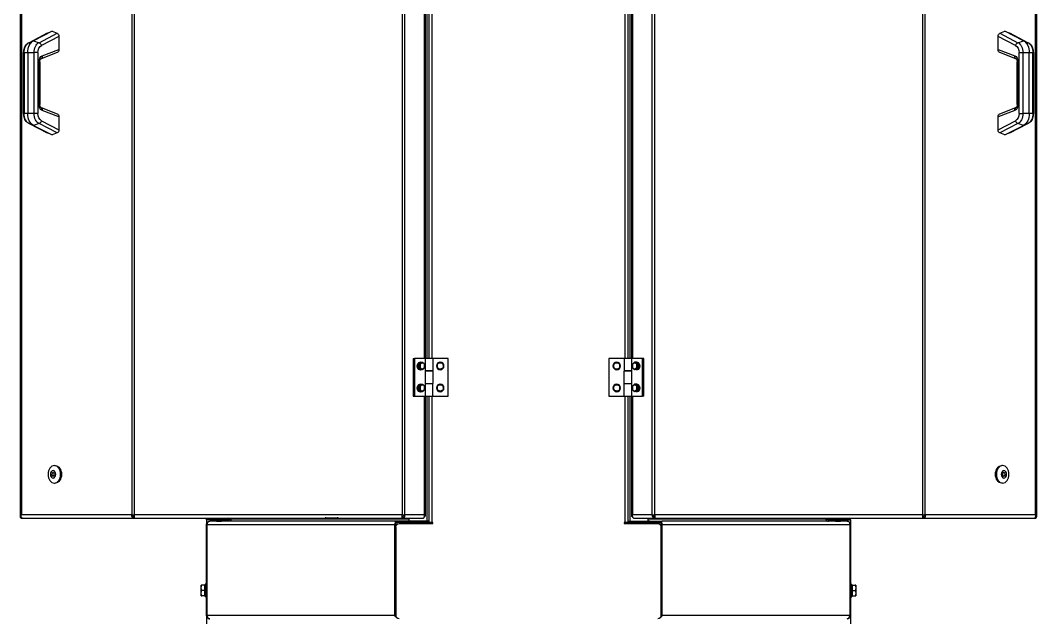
# Model space of a CAD drawing. Extents: x -3873 to 164127, y 7129 to 96529.
# Drawn here: x 58968 to 60586, y 24750 to 25700 of the extents above; entities that cross this region are included whole.
import ezdxf

# ---------------------------------------------------------------- set-up
doc = ezdxf.new("R2010")
doc.units = 0
doc.layers.add('LAYOUT-KROMEKA', color=1, linetype='CONTINUOUS')

# ---------------------------------------------------------------- blocks, each defined once
blk = doc.blocks.new('artik seperatoru-ust')
at = {"layer": 'LAYOUT-KROMEKA'}
for p, q in [((1556.5, 806.1), (1556.5, 807.7)), ((1556.6, 806.1), (1556.5, 806.1)), ((1556.5, 806.1), (1556.5, 805.6)), ((1556.5, 627.9), (1556.5, 805.6)), ((2939.1, 808.7), (1558.9, 808.7)), ((1561.9, 807.1), (1561.9, 631.6)), ((1561.9, 807.1), (2936.1, 807.1)), ((2169.7, 766.2), (2184.6, 795)), ((2184.7, 795.2), (2169.8, 766.4)), ((2184.6, 795), (2181.7, 787.8)), ((2200.5, 803.6), (2200.5, 802.9)), ((2297.5, 803.6), (2200.5, 803.6)), ((2200.5, 802.9), (2297.5, 802.9)), ((2200.5, 802.9), (2200.5, 797.1)), ((2200.5, 797.1), (2297.5, 797.1)), ((2200.5, 797.1), (2200.5, 787)), ((2297.5, 803.6), (2297.5, 802.9)), ((2297.5, 797.1), (2297.5, 802.9)), ((2297.5, 787), (2297.5, 797.1)), ((2328.2, 766.4), (2313.3, 795.2)), ((2313.4, 795), (2328.3, 766.2)), ((2316.3, 787.8), (2313.4, 795)), ((2166.5, 758.2), (2181.7, 787.8)), ((2184.6, 779.1), (2169.7, 750.2)), ((2181.7, 787.8), (2184.6, 779.1)), ((2200.5, 780.9), (2200.5, 787)), ((2297.5, 787), (2200.5, 787)), ((2200.5, 780.9), (2297.5, 780.9)), ((2282.9, 779.4), (2215.1, 779.4)), ((2215.1, 779.4), (2215.1, 778)), ((2215.1, 778), (2282.9, 778)), ((2282.9, 779.4), (2282.9, 778)), ((2297.5, 780.9), (2297.5, 787)), ((2313.4, 779.1), (2316.3, 787.8)), ((2328.3, 750.2), (2313.4, 779.1)), ((2316.3, 787.8), (2331.5, 758.2)), ((2169.7, 766.2), (2166.5, 758.2)), ((2174.9, 747.6), (2189.1, 775.3)), ((2205.4, 774.2), (2195.3, 747.6)), ((2200.3, 750.2), (2210.1, 775.9)), ((2287.9, 775.9), (2297.7, 750.2)), ((2302.7, 747.6), (2292.6, 774.2)), ((2308.9, 775.3), (2323.1, 747.6)), ((2331.5, 758.2), (2328.3, 766.2)), ((1612.5, 754.7), (1612.5, 753.3)), ((1640.5, 754.7), (1640.5, 753.3)), ((2166.5, 758.2), (2169.7, 750.2)), ((2174.9, 747.6), (2195.3, 747.6)), ((2302.7, 747.6), (2323.1, 747.6)), ((2328.3, 750.2), (2331.5, 758.2)), ((1561.9, 631.6), (2936.1, 631.6)), ((1561.9, 627.7), (1561.9, 631.6)), ((1558.5, 627.9), (1556.5, 627.9)), ((1556.5, 627.9), (1556.5, 627.5)), ((1556.5, 201.1), (1556.5, 627.5)), ((1558.5, 627.9), (1558.5, 627.6)), ((1561.9, 627.7), (1561.9, 200.9)), ((1561.9, 627.7), (2936.1, 627.7)), ((1432.9, 515.1), (1432.9, 520.1)), ((1437.4, 520.9), (1433, 520.9)), ((1433, 520.9), (1433, 520.9)), ((1433, 520.9), (1433, 520.9)), ((1433.1, 515.1), (1433.1, 520.1)), ((1445.9, 520.9), (1437.4, 520.9)), ((1441.8, 515.1), (1441.8, 520.1)), ((1450, 520.9), (1445.9, 520.9)), ((1450, 520.9), (1450, 520.9)), ((1450.1, 515.1), (1450.1, 520.1)), ((1401.9, 512.5), (1388.6, 512.5)), ((1546.6, 512.5), (1401.9, 512.5)), ((1401.9, 511.8), (1401.9, 512.5)), ((1401.9, 511.8), (1401.9, 212.5)), ((1401.9, 511.8), (1546.6, 511.8)), ((1431.5, 514.5), (1451.5, 514.5)), ((1431.5, 512.5), (1431.5, 514.5)), ((1433.1, 515.1), (1432.9, 515.1)), ((1441.8, 515.1), (1433.1, 515.1)), ((1433.8, 515.1), (1433.8, 514.5)), ((1450.1, 515.1), (1441.8, 515.1)), ((1449.2, 515.1), (1449.2, 514.5)), ((1451.5, 512.5), (1451.5, 514.5)), ((1554, 512.5), (1546.6, 512.5)), ((1546.6, 511.8), (1546.6, 512.5)), ((1546.6, 212.5), (1546.6, 511.8)), ((1552, 507), (1552, 507.1)), ((1552, 507.1), (1552, 507.1)), ((1552, 507), (1552, 212.4)), ((1554, 512.5), (1556, 512.5)), ((1554, 478.9), (1554, 512.5)), ((1556.4, 512.5), (1556, 512.5)), ((1556, 478.9), (1556, 512.5)), ((1556.4, 512.9), (1556.4, 513.2)), ((1556.4, 513.2), (1556.5, 513.2)), ((1556.4, 478), (1556.4, 512.9)), ((1556.4, 512.9), (1556.5, 512.9)), ((1552, 496.4), (1552.2, 496.5)), ((1552, 488.6), (1552.2, 488.5)), ((1552.2, 488.5), (1552.2, 496.5)), ((1552.2, 496.5), (1554, 496.5)), ((1552.2, 488.5), (1554, 488.5)), ((1556, 496.5), (1556.4, 496.5)), ((1556, 488.5), (1556.4, 488.5)), ((1556.3, 474.5), (1553.6, 474.5)), ((1554, 478.9), (1556, 478.9)), ((1555.4, 474), (1556.5, 474)), ((1555.4, 474), (1555.4, 473.3)), ((1555.4, 473.3), (1556.5, 473.3)), ((1555.4, 473.3), (1555.4, 190.1)), ((1556.4, 478), (1556.5, 478)), ((1401.5, 211), (1543, 211)), ((1401.9, 211.1), (1401.9, 212.5)), ((1546.6, 212.5), (1401.9, 212.5)), ((1401.9, 211.1), (1546.6, 211.1)), ((1546.6, 211.1), (1546.6, 212.5)), ((1550, 212.4), (1552, 212.4)), ((1550, 159.4), (1550, 212.4)), ((1552, 159.4), (1552, 212.4)), ((1548, 152.1), (1548, 206)), ((1556.5, 201.1), (1556.5, 200.7)), ((1558.5, 200.7), (1556.5, 200.7)), ((1556.5, 167.5), (1556.5, 200.7)), ((1558.5, 200.7), (1558.5, 201)), ((1561.9, 200.9), (2936.1, 200.9)), ((1561.9, 197.1), (1561.9, 200.9)), ((1561.9, 197.1), (1561.9, 166)), ((1561.9, 197.1), (2936.1, 197.1)), ((1556.5, 190.1), (1552, 190.1)), ((1751, 183.8), (1751, 181.7)), ((1751, 183.8), (1811, 183.8)), ((1751, 164), (1751, 181.7)), ((1751, 181.7), (1811, 181.7)), ((1811, 183.8), (1811, 181.7)), ((1811, 181.7), (1811, 164)), ((1552, 161.9), (1751, 161.9)), ((1560.2, 164.5), (1751, 164.5)), ((1561.9, 166), (1751, 166)), ((1811, 164), (1751, 164)), ((1751, 152.2), (1751, 164)), ((1758, 172.8), (1758, 171.7)), ((1758.2, 171.5), (1761.3, 175)), ((1758.2, 171.5), (1758.2, 169.4)), ((1761.3, 175), (1761.3, 172.8)), ((1761.3, 175), (1767.1, 174.8)), ((1767.1, 174.8), (1769.8, 171.2)), ((1767.1, 174.8), (1767.1, 172.6)), ((1769.8, 171.2), (1769.8, 169)), ((1770, 172.8), (1770, 171.7)), ((1770.5, 164), (1770.5, 152.2)), ((1770.5, 161.9), (1771.2, 161.9)), ((1771.2, 152.2), (1771.2, 164)), ((1790.7, 164), (1790.7, 152.2)), ((1790.7, 161.9), (1791.5, 161.9)), ((1791.5, 152.2), (1791.5, 164)), ((1793, 172.8), (1793, 171.7)), ((1793.2, 171.5), (1796.3, 175)), ((1793.2, 171.5), (1793.2, 169.4)), ((1796.3, 175), (1796.3, 172.8)), ((1796.3, 175), (1802.1, 174.8)), ((1802.1, 174.8), (1804.8, 171.2)), ((1802.1, 174.8), (1802.1, 172.6)), ((1804.8, 171.2), (1804.8, 169)), ((1805, 172.8), (1805, 171.7)), ((1811, 166), (2687, 166)), ((1811, 164.5), (2687, 164.5)), ((1811, 164), (1811, 152.2)), ((1811, 161.9), (2687, 161.9)), ((1550, 152.1), (1548, 152.1)), ((1550, 159.4), (1550, 158.5)), ((1550, 159.4), (1552, 159.4)), ((1550, 158.5), (1751, 158.5)), ((1550, 158.5), (1550, 153.1)), ((1751, 153.1), (1550, 153.1)), ((1550, 153.1), (1550, 152.1)), ((1751, 128), (1751, 152.2)), ((1751, 152.2), (1770.5, 152.2)), ((1770.5, 158.5), (1771.2, 158.5)), ((1771.2, 153.1), (1770.5, 153.1)), ((1770.5, 153), (1771.2, 153)), ((1771.2, 152.2), (1790.7, 152.2)), ((1790.7, 158.5), (1791.5, 158.5)), ((1791.5, 153.1), (1790.7, 153.1)), ((1790.7, 153), (1791.5, 153)), ((1811, 152.2), (1791.5, 152.2)), ((1811, 158.5), (2687, 158.5)), ((2687, 153.1), (1811, 153.1)), ((1811, 152.2), (1811, 128)), ((1811, 128), (1751, 128)), ((1751, -152.2), (1751, -128)), ((1751, -128), (1811, -128)), ((1811, -128), (1811, -152.2)), ((1548, -206), (1548, -152.1)), ((1548, -152.1), (1550, -152.1)), ((1550, -152.1), (1550, -153.1)), ((1550, -153.1), (1751, -153.1)), ((1550, -153.1), (1550, -158.5)), ((1550, -159.4), (1550, -158.5)), ((1751, -158.5), (1550, -158.5)), ((1552, -159.4), (1550, -159.4)), ((1550, -159.4), (1550, -212.4)), ((1552, -159.4), (1552, -212.4)), ((1751, -164), (1751, -152.2)), ((1751, -152.2), (1770.5, -152.2)), ((1770.5, -152.2), (1770.5, -164)), ((1771.2, -153), (1770.5, -153)), ((1770.5, -153.1), (1771.2, -153.1)), ((1771.2, -158.5), (1770.5, -158.5)), ((1771.2, -164), (1771.2, -152.2)), ((1790.7, -152.2), (1771.2, -152.2)), ((1790.7, -152.2), (1790.7, -164)), ((1791.5, -153), (1790.7, -153)), ((1790.7, -153.1), (1791.5, -153.1)), ((1791.5, -158.5), (1790.7, -158.5)), ((1791.5, -164), (1791.5, -152.2)), ((1811, -152.2), (1791.5, -152.2)), ((1811, -152.2), (1811, -164)), ((1811, -153.1), (2687, -153.1)), ((2687, -158.5), (1811, -158.5)), ((1751, -161.9), (1552, -161.9)), ((1556.5, -200.7), (1556.5, -167.5)), ((1751, -164.5), (1560.2, -164.5)), ((1561.9, -166), (1561.9, -197.1)), ((1751, -166), (1561.9, -166)), ((1751, -181.7), (1751, -164)), ((1751, -164), (1811, -164)), ((1758, -172.8), (1758, -171.7)), ((1758.2, -171.2), (1758.2, -169)), ((1760.9, -174.8), (1758.2, -171.2)), ((1760.9, -174.8), (1760.9, -172.6)), ((1766.7, -175), (1760.9, -174.8)), ((1769.8, -171.5), (1766.7, -175)), ((1766.7, -175), (1766.7, -172.8)), ((1769.8, -171.5), (1769.8, -169.4)), ((1770, -172.8), (1770, -171.7)), ((1771.2, -161.9), (1770.5, -161.9)), ((1791.5, -161.9), (1790.7, -161.9)), ((1793, -172.8), (1793, -171.7)), ((1793.2, -171.2), (1793.2, -169)), ((1795.9, -174.8), (1793.2, -171.2)), ((1795.9, -174.8), (1795.9, -172.6)), ((1801.7, -175), (1795.9, -174.8)), ((1804.8, -171.5), (1801.7, -175)), ((1801.7, -175), (1801.7, -172.8)), ((1804.8, -171.5), (1804.8, -169.4)), ((1805, -172.8), (1805, -171.7)), ((2687, -161.9), (1811, -161.9)), ((1811, -164), (1811, -181.7)), ((2687, -164.5), (1811, -164.5)), ((2687, -166), (1811, -166)), ((1552, -190.1), (1556.5, -190.1)), ((1555.4, -190.1), (1555.4, -473.3)), ((1751, -183.8), (1751, -181.7)), ((1811, -181.7), (1751, -181.7)), ((1811, -183.8), (1751, -183.8)), ((1811, -183.8), (1811, -181.7)), ((1558.5, -200.7), (1556.5, -200.7)), ((1556.5, -200.7), (1556.5, -201.1)), ((1556.5, -627.5), (1556.5, -201.1)), ((1558.5, -200.7), (1558.5, -201)), ((2936.1, -197.1), (1561.9, -197.1)), ((1561.9, -200.9), (1561.9, -197.1)), ((1561.9, -200.9), (1561.9, -627.7)), ((2936.1, -200.9), (1561.9, -200.9)), ((1543, -211), (1401.5, -211)), ((1401.9, -211.1), (1401.9, -212.5)), ((1401.9, -211.1), (1546.6, -211.1)), ((1401.9, -212.5), (1401.9, -511.8)), ((1401.9, -212.5), (1546.6, -212.5)), ((1546.6, -212.5), (1546.6, -211.1)), ((1546.6, -511.8), (1546.6, -212.5)), ((1552, -212.4), (1550, -212.4)), ((1552, -212.4), (1552, -507)), ((1557.5, -303.2), (1557.5, -304.6)), ((1557.5, -304.6), (1557.7, -304.6)), ((1557.5, -322.1), (1557.5, -304.6)), ((1557.5, -322.1), (1557.7, -322.1)), ((1557.5, -322.1), (1557.5, -323.5)), ((1556.3, -474.5), (1553.6, -474.5)), ((1556, -478.9), (1554, -478.9)), ((1554, -478.9), (1554, -512.5)), ((1555.4, -473.3), (1556.5, -473.3)), ((1555.4, -474), (1555.4, -473.3)), ((1555.4, -474), (1556.5, -474)), ((1556, -512.5), (1556, -478.9)), ((1556.4, -478), (1556.4, -512.9)), ((1556.5, -478), (1556.4, -478)), ((1552, -488.6), (1552.2, -488.5)), ((1552, -496.4), (1552.2, -496.5)), ((1552.2, -496.5), (1552.2, -488.5)), ((1552.2, -488.5), (1554, -488.5)), ((1552.2, -496.5), (1554, -496.5)), ((1556, -488.5), (1556.4, -488.5)), ((1556, -496.5), (1556.4, -496.5)), ((1401.9, -512.5), (1388.6, -512.5)), ((1401.9, -511.8), (1401.9, -512.5)), ((1546.6, -511.8), (1401.9, -511.8)), ((1401.9, -512.5), (1546.6, -512.5)), ((1431.5, -512.5), (1431.5, -514.5)), ((1451.5, -514.5), (1431.5, -514.5)), ((1432.9, -515.1), (1433.1, -515.1)), ((1432.9, -515.1), (1432.9, -520.1)), ((1433.1, -515.1), (1433.1, -520.1)), ((1433.1, -515.1), (1441.8, -515.1)), ((1433.8, -515.1), (1433.8, -514.5)), ((1441.8, -515.1), (1441.8, -520.1)), ((1441.8, -515.1), (1450.1, -515.1)), ((1449.2, -515.1), (1449.2, -514.5)), ((1450.1, -515.1), (1450.1, -520.1)), ((1451.5, -512.5), (1451.5, -514.5)), ((1546.6, -512.5), (1546.6, -511.8)), ((1554, -512.5), (1546.6, -512.5)), ((1552, -507.1), (1552, -507)), ((1552, -507.1), (1552, -507.1)), ((1554, -512.5), (1556, -512.5)), ((1556.4, -512.5), (1556, -512.5)), ((1556.5, -512.9), (1556.4, -512.9)), ((1556.4, -512.9), (1556.4, -513.2)), ((1556.5, -513.2), (1556.4, -513.2)), ((1433, -520.9), (1437.4, -520.9)), ((1433, -520.9), (1433, -520.9)), ((1433, -520.9), (1433, -520.9)), ((1437.4, -520.9), (1445.9, -520.9)), ((1445.9, -520.9), (1450, -520.9)), ((1450, -520.9), (1450, -520.9)), ((1556.5, -627.5), (1556.5, -627.9)), ((1558.5, -627.9), (1556.5, -627.9)), ((1556.5, -805.6), (1556.5, -627.9)), ((1558.5, -627.9), (1558.5, -627.6)), ((2936.1, -627.7), (1561.9, -627.7)), ((1561.9, -631.6), (1561.9, -627.7)), ((1561.9, -631.6), (1561.9, -807.1)), ((2936.1, -631.6), (1561.9, -631.6)), ((1612.5, -754.7), (1612.5, -753.3)), ((1640.5, -754.7), (1640.5, -753.3)), ((2169.7, -750.2), (2166.5, -758.2)), ((2181.7, -787.8), (2166.5, -758.2)), ((2166.5, -758.2), (2169.7, -766.2)), ((2169.7, -750.2), (2184.6, -779.1)), ((2189.1, -775.3), (2174.9, -747.6)), ((2195.3, -747.6), (2174.9, -747.6)), ((2195.3, -747.6), (2205.4, -774.2)), ((2210.1, -775.9), (2200.3, -750.2)), ((2297.7, -750.2), (2287.9, -775.9)), ((2292.6, -774.2), (2302.7, -747.6)), ((2323.1, -747.6), (2302.7, -747.6)), ((2323.1, -747.6), (2308.9, -775.3)), ((2313.4, -779.1), (2328.3, -750.2)), ((2331.5, -758.2), (2316.3, -787.8)), ((2331.5, -758.2), (2328.3, -750.2)), ((2328.3, -766.2), (2331.5, -758.2)), ((2184.6, -795), (2169.7, -766.2)), ((2169.8, -766.4), (2184.7, -795.2)), ((2313.3, -795.2), (2328.2, -766.4)), ((2328.3, -766.2), (2313.4, -795)), ((2184.6, -779.1), (2181.7, -787.8)), ((2181.7, -787.8), (2184.6, -795)), ((2200.5, -780.9), (2200.5, -787)), ((2297.5, -780.9), (2200.5, -780.9)), ((2200.5, -787), (2297.5, -787)), ((2200.5, -787), (2200.5, -797.1)), ((2215.1, -779.4), (2215.1, -778)), ((2282.9, -778), (2215.1, -778)), ((2215.1, -779.4), (2282.9, -779.4)), ((2282.9, -779.4), (2282.9, -778)), ((2297.5, -780.9), (2297.5, -787)), ((2297.5, -797.1), (2297.5, -787)), ((2316.3, -787.8), (2313.4, -779.1)), ((2313.4, -795), (2316.3, -787.8)), ((1556.5, -806.1), (1556.5, -805.6)), ((1556.5, -806.1), (1556.6, -806.1)), ((1556.5, -807.7), (1556.5, -806.1)), ((1558.9, -808.7), (2939.1, -808.7)), ((2936.1, -807.1), (1561.9, -807.1)), ((2297.5, -797.1), (2200.5, -797.1)), ((2200.5, -797.1), (2200.5, -802.9)), ((2200.5, -803.6), (2200.5, -802.9)), ((2297.5, -802.9), (2200.5, -802.9)), ((2200.5, -803.6), (2297.5, -803.6)), ((2297.5, -802.9), (2297.5, -797.1)), ((2297.5, -803.6), (2297.5, -802.9))]:
    blk.add_line(p, q, dxfattribs=at)
for centre in [(1764, 140.5), (1799, 140.5), (1764, -140.5), (1799, -140.5)]:
    blk.add_circle(centre, 6, dxfattribs=at)
for centre, start, end in [((1401.5, 206), 90, 180), ((1543, 206), 0, 90), ((1764, 140.5), 147.5, 207.5), ((1764, 140.5), 207.5, 267.5), ((1764, 140.5), 87.5, 147.5), ((1764, 140.5), 267.5, 327.5), ((1764, 140.5), 27.5, 87.5), ((1764, 140.5), 327.5, 27.5), ((1799, 140.5), 147.5, 207.5), ((1799, 140.5), 207.5, 267.5), ((1799, 140.5), 87.5, 147.5), ((1799, 140.5), 267.5, 327.5), ((1799, 140.5), 27.5, 87.5), ((1799, 140.5), 327.5, 27.5), ((1764, -140.5), 147.5, 207.5), ((1764, -140.5), 207.5, 267.5), ((1764, -140.5), 87.5, 147.5), ((1764, -140.5), 267.5, 327.5), ((1764, -140.5), 27.5, 87.5), ((1764, -140.5), 327.5, 27.5), ((1799, -140.5), 147.5, 207.5), ((1799, -140.5), 207.5, 267.5), ((1799, -140.5), 87.5, 147.5), ((1799, -140.5), 267.5, 327.5), ((1799, -140.5), 27.5, 87.5), ((1799, -140.5), 327.5, 27.5), ((1401.5, -206), 180, 270), ((1543, -206), 270, 0)]:
    blk.add_arc(centre, 5, start, end, dxfattribs=at)
for centre, major_axis, ratio, start_param, end_param in [((2200.5, 783), (-20, 0), 0.707107, 4.712389, 5.934119), ((2200.5, 790.9), (-17, 0), 0.707107, 4.712389, 5.934119), ((2189.1, 793), (-4.45, 2.29), 0.664463, 0, 0.067749), ((2297.5, 790.9), (17, 0), 0.707107, 0.349066, 1.570796), ((2297.5, 783), (20, 0), 0.707107, 0.349066, 1.570796), ((2308.9, 793), (4.45, 2.29), 0.664463, 6.215436, 6.283185), ((2200.5, 775), (-17, 0), 0.707107, 4.712389, 5.934119), ((2189.1, 778.8), (4.45, -2.29), 0.664463, 3.73294, 5.041937), ((2200.5, 772.3), (-12.1, 0), 0.707107, 4.712389, 5.934119), ((2215.1, 772.3), (-10, 0), 0.707107, 4.712389, 6.021386), ((2282.9, 772.3), (10, 0), 0.707107, 0.261799, 1.570796), ((2297.5, 775), (17, 0), 0.707107, 0.349066, 1.570796), ((2297.5, 772.3), (12.1, 0), 0.707107, 0.349066, 1.570796), ((2308.9, 778.8), (-4.45, -2.29), 0.664463, 1.241248, 2.550245), ((2174.9, 765.3), (-5.32, 0), 0.664463, 5.953637, 6.021386), ((2205.4, 777.7), (4.68, -1.77), 0.683013, 4.965651, 6.283185), ((2292.6, 777.7), (-4.68, -1.77), 0.683013, 0, 1.317535), ((2323.1, 765.3), (5.32, 0), 0.664463, 0.261799, 0.329548), ((1626.5, 753.3), (14, 0), 0.707107, 3.141593, 6.283185), ((2174.9, 751.1), (-5.32, 0), 0.664463, 0.261799, 1.570796), ((2195.3, 751.1), (5.18, 0), 0.683013, 4.712389, 6.029924), ((2302.7, 751.1), (-5.18, 0), 0.683013, 0.253262, 1.570796), ((2323.1, 751.1), (5.32, 0), 0.664463, 4.712389, 6.021386), ((1546.6, 208.7), (-5.4, 0), 0.707107, 4.031313, 4.712389), ((1546.6, 208.7), (3.4, 0), 0.707107, 0, 1.570796), ((1555.4, 192.9), (0, -4.81), 0.707107, 4.712389, 5.324057), ((1764, 171.7), (-6, 0), 0.707107, 2.862605, 6.562173), ((1764, 172.8), (-6, 0), 0.707107, 3.141593, 6.283185), ((1764, 168.9), (-5, 0), 0.707107, 5.715953, 6.763151), ((1764, 168.9), (5, 0), 0.707107, 3.621558, 4.668756), ((1764, 168.9), (-5, 0), 0.707107, 4.668756, 5.715953), ((1764, 168.9), (5, 0), 0.707107, 4.668756, 5.715953), ((1764, 168.9), (-5, 0), 0.707107, 3.621558, 4.668756), ((1764, 168.9), (5, 0), 0.707107, 5.715953, 6.763151), ((1799, 171.7), (-6, 0), 0.707107, 2.862605, 6.562173), ((1799, 172.8), (-6, 0), 0.707107, 3.141593, 6.283185), ((1799, 168.9), (-5, 0), 0.707107, 5.715953, 6.763151), ((1799, 168.9), (5, 0), 0.707107, 3.621558, 4.668756), ((1799, 168.9), (-5, 0), 0.707107, 4.668756, 5.715953), ((1799, 168.9), (5, 0), 0.707107, 4.668756, 5.715953), ((1799, 168.9), (-5, 0), 0.707107, 3.621558, 4.668756), ((1799, 168.9), (5, 0), 0.707107, 5.715953, 6.763151), ((1764, -171.7), (6, 0), 0.707107, 2.862605, 6.562173), ((1764, -172.8), (6, 0), 0.707107, 3.141593, 6.283185), ((1764, -168.9), (-5, 0), 0.707107, 5.715953, 6.763151), ((1764, -168.9), (5, 0), 0.707107, 3.621558, 4.668756), ((1764, -168.9), (-5, 0), 0.707107, 4.668756, 5.715953), ((1764, -168.9), (5, 0), 0.707107, 4.668756, 5.715953), ((1764, -168.9), (-5, 0), 0.707107, 3.621558, 4.668756), ((1764, -168.9), (5, 0), 0.707107, 5.715953, 6.763151), ((1799, -171.7), (6, 0), 0.707107, 2.862605, 6.562173), ((1799, -172.8), (6, 0), 0.707107, 3.141593, 6.283185), ((1799, -168.9), (-5, 0), 0.707107, 5.715953, 6.763151), ((1799, -168.9), (5, 0), 0.707107, 3.621558, 4.668756), ((1799, -168.9), (-5, 0), 0.707107, 4.668756, 5.715953), ((1799, -168.9), (5, 0), 0.707107, 4.668756, 5.715953), ((1799, -168.9), (-5, 0), 0.707107, 3.621558, 4.668756), ((1799, -168.9), (5, 0), 0.707107, 5.715953, 6.763151), ((1555.4, -192.9), (0, 4.81), 0.707107, 0.959128, 1.570796), ((1546.6, -208.7), (3.4, 0), 0.707107, 4.712389, 6.283185), ((1546.6, -208.7), (5.4, 0), 0.707107, 4.712389, 5.393465), ((1626.5, -753.3), (-14, 0), 0.707107, 3.141593, 6.283185), ((2174.9, -751.1), (-5.32, 0), 0.664463, 4.712389, 6.021386), ((2195.3, -751.1), (5.18, 0), 0.683013, 0.253262, 1.570796), ((2302.7, -751.1), (-5.18, 0), 0.683013, 4.712389, 6.029924), ((2323.1, -751.1), (5.32, 0), 0.664463, 0.261799, 1.570796), ((2174.9, -765.3), (-5.32, 0), 0.664463, 0.261799, 0.329548), ((2189.1, -778.8), (4.45, 2.29), 0.664463, 1.241248, 2.550245), ((2200.5, -772.3), (-12.1, 0), 0.707107, 0.349066, 1.570796), ((2205.4, -777.7), (4.68, 1.77), 0.683013, 0, 1.317535), ((2215.1, -772.3), (-10, 0), 0.707107, 0.261799, 1.570796), ((2282.9, -772.3), (10, 0), 0.707107, 4.712389, 6.021386), ((2292.6, -777.7), (-4.68, 1.77), 0.683013, 4.965651, 6.283185), ((2297.5, -772.3), (12.1, 0), 0.707107, 4.712389, 5.934119), ((2308.9, -778.8), (-4.45, 2.29), 0.664463, 3.73294, 5.041937), ((2323.1, -765.3), (5.32, 0), 0.664463, 5.953637, 6.021386), ((2200.5, -783), (-20, 0), 0.707107, 0.349066, 1.570796), ((2200.5, -775), (-17, 0), 0.707107, 0.349066, 1.570796), ((2297.5, -775), (17, 0), 0.707107, 4.712389, 5.934119), ((2297.5, -783), (20, 0), 0.707107, 4.712389, 5.934119), ((2189.1, -793), (-4.45, -2.29), 0.664463, 6.215436, 6.283185), ((2200.5, -790.9), (-17, 0), 0.707107, 0.349066, 1.570796), ((2297.5, -790.9), (17, 0), 0.707107, 4.712389, 5.934119), ((2308.9, -793), (4.45, -2.29), 0.664463, 0, 0.067749)]:
    blk.add_ellipse(centre, major_axis=major_axis, ratio=ratio, start_param=start_param, end_param=end_param, dxfattribs=at)
for centre, major_axis in [((1626.5, 754.7), (14, 0)), ((1626.5, 756.8), (6, 0)), ((1626.5, 756.8), (3, 0)), ((1626.5, -754.7), (14, 0)), ((1626.5, -756.8), (6, 0)), ((1626.5, -756.8), (3, 0))]:
    blk.add_ellipse(centre, major_axis=major_axis, ratio=0.707107, dxfattribs=at)
for points, knots in [([(1556.5, 807.7), (1557.6, 808.6), (1558.8, 808.9), (1559.9, 808.5), (1560.6, 808.2), (1561.2, 807.7), (1561.9, 807.1)], [-1, -1, -1, -1, -0.367487, -0.367487, -0.367487, 0, 0, 0, 0]), ([(1557.1, 806.7), (1557.4, 806.9), (1557.9, 807.1), (1558.5, 807.3), (1559.4, 807.5), (1560.7, 807.4), (1561.9, 807.1)], [-0.6977673, -0.6977673, -0.6977673, -0.6977673, -0.4359137, -0.4359137, -0.4359137, 0, 0, 0, 0]), ([(2200.5, 803.6), (2199.2, 803.6), (2198, 803.5), (2195.5, 803.1), (2194.2, 802.7), (2191.9, 801.8), (2190.8, 801.3), (2188.7, 800), (2187.7, 799.2), (2186, 797.4), (2185.2, 796.4), (2184.7, 795.2)], [4.712389, 4.712389, 4.712389, 4.712389, 4.956735, 4.956735, 5.201081, 5.201081, 5.445427, 5.445427, 5.689773, 5.689773, 5.934119, 5.934119, 5.934119, 5.934119]), ([(2313.3, 795.2), (2312.8, 796.4), (2312, 797.4), (2310.3, 799.2), (2309.3, 800), (2307.2, 801.3), (2306.1, 801.8), (2303.8, 802.7), (2302.5, 803.1), (2300, 803.5), (2298.8, 803.6), (2297.5, 803.6)], [3.490659, 3.490659, 3.490659, 3.490659, 3.735005, 3.735005, 3.979351, 3.979351, 4.223697, 4.223697, 4.468043, 4.468043, 4.712389, 4.712389, 4.712389, 4.712389]), ([(2215.1, 778), (2214.5, 778), (2214, 777.9), (2213, 777.7), (2212.5, 777.6), (2211.7, 777.3), (2211.4, 777.1), (2210.8, 776.8), (2210.6, 776.6), (2210.3, 776.3), (2210.2, 776.1), (2210.1, 776), (2210.1, 776), (2210.1, 775.9)], [4.712389, 4.712389, 4.712389, 4.712389, 4.958072, 4.958072, 5.201318, 5.201318, 5.438766, 5.438766, 5.67291, 5.67291, 5.921106, 5.921106, 6.021386, 6.021386, 6.021386, 6.021386]), ([(2287.9, 775.9), (2287.9, 776), (2287.9, 776.1), (2287.6, 776.4), (2287.4, 776.6), (2286.9, 777), (2286.6, 777.2), (2285.8, 777.5), (2285.4, 777.6), (2284.4, 777.8), (2283.9, 777.9), (2283.3, 777.9), (2283.1, 778), (2282.9, 778)], [3.403392, 3.403392, 3.403392, 3.403392, 3.665191, 3.665191, 3.926991, 3.926991, 4.162101, 4.162101, 4.398093, 4.398093, 4.639902, 4.639902, 4.712389, 4.712389, 4.712389, 4.712389]), ([(1561.9, 631.6), (1560.2, 631.6), (1558.6, 631.1), (1557.6, 630.2), (1556.9, 629.5), (1556.5, 628.7), (1556.5, 627.9)], [0, 0, 0, 0, 0.91855, 0.91855, 0.91855, 1.570796, 1.570796, 1.570796, 1.570796]), ([(1556.5, 627.5), (1556.5, 627.5), (1557.3, 627.6), (1558.6, 627.6), (1559.6, 627.7), (1560.7, 627.7), (1561.9, 627.7)], [0, 0, 0, 0, 0.91855, 0.91855, 0.91855, 1.570796, 1.570796, 1.570796, 1.570796]), ([(1561.9, 630.1), (1560.7, 630.2), (1559.6, 629.8), (1559, 629.1), (1558.7, 628.8), (1558.5, 628.3), (1558.5, 627.9)], [0, 0, 0, 0, 1.031173, 1.031173, 1.031173, 1.570796, 1.570796, 1.570796, 1.570796]), ([(1401.9, 512.5), (1400.2, 512.5), (1398.6, 511.7), (1397.6, 510.4), (1396.9, 509.4), (1396.5, 508.3), (1396.5, 507.1)], [0, 0, 0, 0, 0.91855, 0.91855, 0.91855, 1.570796, 1.570796, 1.570796, 1.570796]), ([(1396.5, 507.1), (1396.5, 508.4), (1397.3, 509.8), (1398.6, 510.7), (1399.6, 511.3), (1400.7, 511.7), (1401.9, 511.8)], [0, 0, 0, 0, 0.91855, 0.91855, 0.91855, 1.570796, 1.570796, 1.570796, 1.570796]), ([(1552, 507.1), (1552, 508.7), (1551.3, 510.3), (1550, 511.3), (1549.1, 512.1), (1547.8, 512.5), (1546.6, 512.5)], [-1.570796, -1.570796, -1.570796, -1.570796, -0.688428, -0.688428, -0.688428, 0, 0, 0, 0]), ([(1546.6, 511.8), (1548.2, 511.8), (1549.8, 511.2), (1550.8, 510.1), (1551.6, 509.2), (1552, 508.1), (1552, 507)], [0, 0, 0, 0, 0.882368, 0.882368, 0.882368, 1.570796, 1.570796, 1.570796, 1.570796]), ([(1555.4, 474), (1554.3, 474), (1553.2, 474.6), (1552.6, 475.5), (1552.2, 476), (1552, 476.7), (1552, 477.4)], [-3.141593, -3.141593, -3.141593, -3.141593, -2.170949, -2.170949, -2.170949, -1.570796, -1.570796, -1.570796, -1.570796]), ([(1555.4, 473.3), (1554.3, 473.3), (1553.2, 474), (1552.6, 475.1), (1552.2, 475.7), (1552, 476.5), (1552, 477.3)], [-3.141593, -3.141593, -3.141593, -3.141593, -2.170949, -2.170949, -2.170949, -1.570796, -1.570796, -1.570796, -1.570796]), ([(1554.7, 476.2), (1555.2, 476.1), (1555.7, 476), (1556.2, 475.9), (1556.4, 475.9), (1556.5, 475.8)], [-0.5211304, -0.5211304, -0.5211304, -0.5211304, -0.3732105, -0.3732105, -0.3309814, -0.3309814, -0.3309814, -0.3309814]), ([(1554.7, 476.2), (1555.1, 475.6), (1555.5, 475.1), (1556, 474.7), (1556.1, 474.6), (1556.3, 474.5), (1556.5, 474.3)], [-0.6660379, -0.6660379, -0.6660379, -0.6660379, -0.4359137, -0.4359137, -0.4359137, -0.3609129, -0.3609129, -0.3609129, -0.3609129]), ([(1561.9, 200.9), (1560.2, 200.9), (1558.6, 201), (1557.6, 201), (1556.9, 201.1), (1556.5, 201.1), (1556.5, 201.1)], [0, 0, 0, 0, 0.91855, 0.91855, 0.91855, 1.570796, 1.570796, 1.570796, 1.570796]), ([(1556.5, 200.7), (1556.5, 199.6), (1557.3, 198.4), (1558.6, 197.8), (1559.6, 197.3), (1560.7, 197), (1561.9, 197.1)], [0, 0, 0, 0, 0.91855, 0.91855, 0.91855, 1.570796, 1.570796, 1.570796, 1.570796]), ([(1561.9, 198.5), (1560.7, 198.4), (1559.6, 198.8), (1559, 199.5), (1558.7, 199.9), (1558.5, 200.3), (1558.5, 200.7)], [0, 0, 0, 0, 1.031173, 1.031173, 1.031173, 1.570796, 1.570796, 1.570796, 1.570796]), ([(1557.1, 166.5), (1557.5, 166.2), (1557.9, 166), (1558.5, 165.9), (1559.4, 165.7), (1560.7, 165.7), (1561.9, 166)], [-0.6904184, -0.6904184, -0.6904184, -0.6904184, -0.4359137, -0.4359137, -0.4359137, 0, 0, 0, 0]), ([(1558.7, 165.8), (1559.3, 164.8), (1559.9, 164.3), (1560.5, 164.5), (1560.9, 164.6), (1561.4, 165.2), (1561.9, 166)], [-0.965343, -0.965343, -0.965343, -0.965343, -0.4359137, -0.4359137, -0.4359137, 0, 0, 0, 0]), ([(1557.1, -166.5), (1557.5, -166.2), (1557.9, -166), (1558.5, -165.9), (1559.4, -165.7), (1560.7, -165.7), (1561.9, -166)], [-0.6904184, -0.6904184, -0.6904184, -0.6904184, -0.4359137, -0.4359137, -0.4359137, 0, 0, 0, 0]), ([(1558.7, -165.8), (1559.3, -164.8), (1559.9, -164.3), (1560.5, -164.5), (1560.9, -164.6), (1561.4, -165.2), (1561.9, -166)], [-0.965343, -0.965343, -0.965343, -0.965343, -0.4359137, -0.4359137, -0.4359137, 0, 0, 0, 0]), ([(1398.5, -210), (1398.6, -210.1), (1398.6, -210.1), (1398.6, -210.1), (1399.6, -211.2), (1400.7, -212), (1401.9, -212.5)], [0.8941504, 0.8941504, 0.8941504, 0.8941504, 0.9185497, 0.9185497, 0.9185497, 1.5707963, 1.5707963, 1.5707963, 1.5707963]), ([(1561.9, -197.1), (1560.2, -197), (1558.6, -197.6), (1557.6, -198.4), (1556.9, -199.1), (1556.5, -199.9), (1556.5, -200.7)], [0, 0, 0, 0, 0.91855, 0.91855, 0.91855, 1.570796, 1.570796, 1.570796, 1.570796]), ([(1556.5, -201.1), (1556.5, -201.1), (1557.3, -201), (1558.6, -201), (1559.6, -201), (1560.7, -200.9), (1561.9, -200.9)], [0, 0, 0, 0, 0.91855, 0.91855, 0.91855, 1.570796, 1.570796, 1.570796, 1.570796]), ([(1561.9, -198.5), (1560.7, -198.4), (1559.6, -198.8), (1559, -199.5), (1558.7, -199.9), (1558.5, -200.3), (1558.5, -200.7)], [0, 0, 0, 0, 1.031173, 1.031173, 1.031173, 1.570796, 1.570796, 1.570796, 1.570796]), ([(1555.4, -473.3), (1554.3, -473.3), (1553.2, -474), (1552.6, -475.1), (1552.2, -475.7), (1552, -476.5), (1552, -477.3)], [-3.141593, -3.141593, -3.141593, -3.141593, -2.170949, -2.170949, -2.170949, -1.570796, -1.570796, -1.570796, -1.570796]), ([(1555.4, -474), (1554.3, -474), (1553.2, -474.6), (1552.6, -475.5), (1552.2, -476), (1552, -476.7), (1552, -477.4)], [-3.141593, -3.141593, -3.141593, -3.141593, -2.170949, -2.170949, -2.170949, -1.570796, -1.570796, -1.570796, -1.570796]), ([(1554.7, -476.2), (1555.1, -475.6), (1555.5, -475.1), (1556, -474.7), (1556.1, -474.6), (1556.3, -474.5), (1556.5, -474.3)], [-0.6660379, -0.6660379, -0.6660379, -0.6660379, -0.4359137, -0.4359137, -0.4359137, -0.3609129, -0.3609129, -0.3609129, -0.3609129]), ([(1556.5, -475.8), (1556.4, -475.9), (1556.2, -475.9), (1555.6, -476), (1555.2, -476.1), (1554.7, -476.2)], [-0.1913481, -0.1913481, -0.1913481, -0.1913481, -0.1446991, -0.1446991, 0, 0, 0, 0]), ([(1396.5, -507.1), (1396.5, -508.8), (1397.3, -510.4), (1398.6, -511.4), (1399.6, -512.1), (1400.7, -512.5), (1401.9, -512.5)], [0, 0, 0, 0, 0.91855, 0.91855, 0.91855, 1.570796, 1.570796, 1.570796, 1.570796]), ([(1401.9, -511.8), (1400.2, -511.7), (1398.6, -510.9), (1397.6, -509.8), (1396.9, -509), (1396.5, -508.1), (1396.5, -507.1)], [0, 0, 0, 0, 0.91855, 0.91855, 0.91855, 1.570796, 1.570796, 1.570796, 1.570796]), ([(1552, -507), (1552, -508.4), (1551.3, -509.8), (1550, -510.7), (1549.1, -511.4), (1547.8, -511.8), (1546.6, -511.8)], [-1.570796, -1.570796, -1.570796, -1.570796, -0.688428, -0.688428, -0.688428, 0, 0, 0, 0]), ([(1546.6, -512.5), (1548.2, -512.5), (1549.8, -511.8), (1550.8, -510.5), (1551.6, -509.6), (1552, -508.3), (1552, -507.1)], [0, 0, 0, 0, 0.882368, 0.882368, 0.882368, 1.570796, 1.570796, 1.570796, 1.570796]), ([(1561.9, -627.7), (1560.2, -627.7), (1558.6, -627.6), (1557.6, -627.6), (1556.9, -627.5), (1556.5, -627.5), (1556.5, -627.5)], [0, 0, 0, 0, 0.91855, 0.91855, 0.91855, 1.570796, 1.570796, 1.570796, 1.570796]), ([(1556.5, -627.9), (1556.5, -629.1), (1557.3, -630.2), (1558.6, -630.9), (1559.6, -631.3), (1560.7, -631.6), (1561.9, -631.6)], [0, 0, 0, 0, 0.91855, 0.91855, 0.91855, 1.570796, 1.570796, 1.570796, 1.570796]), ([(1561.9, -630.1), (1560.7, -630.2), (1559.6, -629.8), (1559, -629.1), (1558.7, -628.8), (1558.5, -628.3), (1558.5, -627.9)], [0, 0, 0, 0, 1.031173, 1.031173, 1.031173, 1.570796, 1.570796, 1.570796, 1.570796]), ([(2210.1, -775.9), (2210.1, -776), (2210.1, -776.1), (2210.4, -776.4), (2210.6, -776.6), (2211.1, -777), (2211.4, -777.2), (2212.2, -777.5), (2212.6, -777.6), (2213.6, -777.8), (2214.1, -777.9), (2214.7, -777.9), (2214.9, -778), (2215.1, -778)], [3.403392, 3.403392, 3.403392, 3.403392, 3.665191, 3.665191, 3.926991, 3.926991, 4.162101, 4.162101, 4.398093, 4.398093, 4.639902, 4.639902, 4.712389, 4.712389, 4.712389, 4.712389]), ([(2282.9, -778), (2283.5, -778), (2284, -777.9), (2285, -777.7), (2285.5, -777.6), (2286.3, -777.3), (2286.6, -777.1), (2287.2, -776.8), (2287.4, -776.6), (2287.7, -776.3), (2287.8, -776.1), (2287.9, -776), (2287.9, -776), (2287.9, -775.9)], [4.712389, 4.712389, 4.712389, 4.712389, 4.958072, 4.958072, 5.201318, 5.201318, 5.438766, 5.438766, 5.67291, 5.67291, 5.921106, 5.921106, 6.021386, 6.021386, 6.021386, 6.021386]), ([(1556.5, -807.7), (1557.6, -808.6), (1558.8, -808.9), (1559.9, -808.5), (1560.6, -808.2), (1561.2, -807.7), (1561.9, -807.1)], [-1, -1, -1, -1, -0.367487, -0.367487, -0.367487, 0, 0, 0, 0]), ([(1557.1, -806.7), (1557.4, -806.9), (1557.9, -807.1), (1558.5, -807.3), (1559.4, -807.5), (1560.7, -807.4), (1561.9, -807.1)], [-0.6977673, -0.6977673, -0.6977673, -0.6977673, -0.4359137, -0.4359137, -0.4359137, 0, 0, 0, 0]), ([(2184.7, -795.2), (2185.2, -796.4), (2186, -797.4), (2187.7, -799.2), (2188.7, -800), (2190.8, -801.3), (2191.9, -801.8), (2194.2, -802.7), (2195.5, -803.1), (2198, -803.5), (2199.2, -803.6), (2200.5, -803.6)], [3.490659, 3.490659, 3.490659, 3.490659, 3.735005, 3.735005, 3.979351, 3.979351, 4.223697, 4.223697, 4.468043, 4.468043, 4.712389, 4.712389, 4.712389, 4.712389]), ([(2297.5, -803.6), (2298.8, -803.6), (2300, -803.5), (2302.5, -803.1), (2303.8, -802.7), (2306.1, -801.8), (2307.2, -801.3), (2309.3, -800), (2310.3, -799.2), (2312, -797.4), (2312.8, -796.4), (2313.3, -795.2)], [4.712389, 4.712389, 4.712389, 4.712389, 4.956735, 4.956735, 5.201081, 5.201081, 5.445427, 5.445427, 5.689773, 5.689773, 5.934119, 5.934119, 5.934119, 5.934119])]:
    blk.add_open_spline(points, degree=3, knots=knots, dxfattribs=at)
for points in [[(1556.5, 805.6), (1556.5, 806), (1556.7, 806.4), (1557.1, 806.7)], [(1556.6, 806.1), (1556.6, 806.1), (1556.5, 806.1), (1556.5, 806.1)], [(1554, 478.9), (1554, 478), (1554.3, 477), (1554.7, 476.2)], [(1556.5, 477.1), (1556.2, 477.7), (1556, 478.3), (1556, 478.9)], [(1556.4, 478), (1556.4, 477.8), (1556.5, 477.7), (1556.5, 477.6)], [(1401.9, 212.5), (1400.7, 212), (1399.5, 211.1), (1398.5, 210)], [(1401.8, 211), (1401.8, 211), (1401.9, 211.1), (1401.9, 211.1)], [(1556.5, 167.5), (1556.5, 167.1), (1556.7, 166.8), (1557.1, 166.5)], [(1556.5, -167.5), (1556.5, -167.1), (1556.7, -166.8), (1557.1, -166.5)], [(1401.8, -211), (1401.8, -211), (1401.9, -211.1), (1401.9, -211.1)], [(1554, -478.9), (1554, -478), (1554.3, -477), (1554.7, -476.2)], [(1556.5, -477.1), (1556.2, -477.7), (1556, -478.3), (1556, -478.9)], [(1556.4, -478), (1556.4, -477.8), (1556.5, -477.7), (1556.5, -477.6)], [(1556.5, -805.6), (1556.5, -806), (1556.7, -806.4), (1557.1, -806.7)], [(1556.6, -806.1), (1556.6, -806.1), (1556.5, -806.1), (1556.5, -806.1)]]:
    blk.add_open_spline(points, degree=3, dxfattribs=at)
for points, weights in [([(1433, 520.9), (1432.9, 520.9), (1432.9, 520.1)], [1, 1.0379548493, 1]), ([(1433.1, 520.1), (1433.1, 520.9), (1433, 520.9)], [1, 1.0379548493, 1]), ([(1437.4, 520.9), (1435.4, 520.9), (1433.1, 520.1)], [1, 1.0379548493, 1]), ([(1441.8, 520.1), (1439.4, 520.9), (1437.4, 520.9)], [1, 1.0379548493, 1]), ([(1445.9, 520.9), (1444, 520.9), (1441.8, 520.1)], [1, 1.0379548493, 1]), ([(1450.1, 520.1), (1447.9, 520.9), (1445.9, 520.9)], [1, 1.0379548493, 1]), ([(1450, 520.9), (1450.1, 520.9), (1450.1, 520.1)], [1.00341059011, 1.03616516533, 1]), ([(1758.2, 169.4), (1759.1, 170), (1759.8, 170.8)], [1, 1.0379548493, 1]), ([(1759.6, 167.2), (1758.9, 168.1), (1758.2, 169.4)], [1, 1.0379548493, 1]), ([(1760.9, 165.7), (1760.2, 166.4), (1759.6, 167.2)], [1, 1.0379548493, 1]), ([(1759.8, 170.8), (1760.5, 171.6), (1761.3, 172.8)], [1, 1.0379548493, 1]), ([(1763.8, 165.3), (1762.4, 165.4), (1760.9, 165.7)], [1, 1.0379548493, 1]), ([(1761.3, 172.8), (1762.9, 172.4), (1764.2, 172.4)], [1, 1.0379548493, 1]), ([(1766.7, 165.6), (1765.1, 165.3), (1763.8, 165.3)], [1, 1.0379548493, 1]), ([(1764.2, 172.4), (1765.6, 172.4), (1767.1, 172.6)], [1, 1.0379548493, 1]), ([(1768.2, 167), (1767.5, 166.2), (1766.7, 165.6)], [1, 1.0379548493, 1]), ([(1767.1, 172.6), (1767.8, 171.3), (1768.4, 170.5)], [1, 1.0379548493, 1]), ([(1769.8, 169), (1768.9, 167.8), (1768.2, 167)], [1, 1.0379548493, 1]), ([(1768.4, 170.5), (1769.1, 169.7), (1769.8, 169)], [1, 1.0379548493, 1]), ([(1793.2, 169.4), (1794.1, 170), (1794.8, 170.8)], [1, 1.0379548493, 1]), ([(1794.6, 167.2), (1793.9, 168.1), (1793.2, 169.4)], [1, 1.0379548493, 1]), ([(1795.9, 165.7), (1795.2, 166.4), (1794.6, 167.2)], [1, 1.0379548493, 1]), ([(1794.8, 170.8), (1795.5, 171.6), (1796.3, 172.8)], [1, 1.0379548493, 1]), ([(1798.8, 165.3), (1797.4, 165.4), (1795.9, 165.7)], [1, 1.0379548493, 1]), ([(1796.3, 172.8), (1797.9, 172.4), (1799.2, 172.4)], [1, 1.0379548493, 1]), ([(1801.7, 165.6), (1800.1, 165.3), (1798.8, 165.3)], [1, 1.0379548493, 1]), ([(1799.2, 172.4), (1800.6, 172.4), (1802.1, 172.6)], [1, 1.0379548493, 1]), ([(1803.2, 167), (1802.5, 166.2), (1801.7, 165.6)], [1, 1.0379548493, 1]), ([(1802.1, 172.6), (1802.8, 171.3), (1803.4, 170.5)], [1, 1.0379548493, 1]), ([(1804.8, 169), (1803.9, 167.8), (1803.2, 167)], [1, 1.0379548493, 1]), ([(1803.4, 170.5), (1804.1, 169.7), (1804.8, 169)], [1, 1.0379548493, 1]), ([(1759.8, 143.2), (1760.5, 144.3), (1761.3, 145.6)], [1, 1.0379548493, 1]), ([(1761.3, 145.6), (1762.9, 145.6), (1764.2, 145.5)], [1, 1.0379548493, 1]), ([(1794.8, 143.2), (1795.5, 144.3), (1796.3, 145.6)], [1, 1.0379548493, 1]), ([(1796.3, 145.6), (1797.9, 145.6), (1799.2, 145.5)], [1, 1.0379548493, 1]), ([(1758.2, 140.8), (1759.1, 142.1), (1759.8, 143.2)], [1, 1.0379548493, 1]), ([(1759.6, 138.2), (1758.9, 139.4), (1758.2, 140.8)], [1, 1.0379548493, 1]), ([(1760.9, 135.6), (1760.2, 137), (1759.6, 138.2)], [1, 1.0379548493, 1]), ([(1763.8, 135.5), (1762.4, 135.6), (1760.9, 135.6)], [1, 1.0379548493, 1]), ([(1766.7, 135.4), (1765.1, 135.4), (1763.8, 135.5)], [1, 1.0379548493, 1]), ([(1764.2, 145.5), (1765.6, 145.4), (1767.1, 145.4)], [1, 1.0379548493, 1]), ([(1768.2, 137.8), (1767.5, 136.7), (1766.7, 135.4)], [1, 1.0379548493, 1]), ([(1767.1, 145.4), (1767.8, 144), (1768.4, 142.8)], [1, 1.0379548493, 1]), ([(1769.8, 140.2), (1768.9, 138.9), (1768.2, 137.8)], [1, 1.0379548493, 1]), ([(1768.4, 142.8), (1769.1, 141.6), (1769.8, 140.2)], [1, 1.0379548493, 1]), ([(1793.2, 140.8), (1794.1, 142.1), (1794.8, 143.2)], [1, 1.0379548493, 1]), ([(1794.6, 138.2), (1793.9, 139.4), (1793.2, 140.8)], [1, 1.0379548493, 1]), ([(1795.9, 135.6), (1795.2, 137), (1794.6, 138.2)], [1, 1.0379548493, 1]), ([(1798.8, 135.5), (1797.4, 135.6), (1795.9, 135.6)], [1, 1.0379548493, 1]), ([(1801.7, 135.4), (1800.1, 135.4), (1798.8, 135.5)], [1, 1.0379548493, 1]), ([(1799.2, 145.5), (1800.6, 145.4), (1802.1, 145.4)], [1, 1.0379548493, 1]), ([(1803.2, 137.8), (1802.5, 136.7), (1801.7, 135.4)], [1, 1.0379548493, 1]), ([(1802.1, 145.4), (1802.8, 144), (1803.4, 142.8)], [1, 1.0379548493, 1]), ([(1804.8, 140.2), (1803.9, 138.9), (1803.2, 137.8)], [1, 1.0379548493, 1]), ([(1803.4, 142.8), (1804.1, 141.6), (1804.8, 140.2)], [1, 1.0379548493, 1]), ([(1758.2, -140.2), (1759.1, -138.9), (1759.8, -137.8)], [1, 1.0379548493, 1]), ([(1759.6, -142.8), (1758.9, -141.6), (1758.2, -140.2)], [1, 1.0379548493, 1]), ([(1760.9, -145.4), (1760.2, -144), (1759.6, -142.8)], [1, 1.0379548493, 1]), ([(1759.8, -137.8), (1760.5, -136.7), (1761.3, -135.4)], [1, 1.0379548493, 1]), ([(1763.8, -145.5), (1762.4, -145.4), (1760.9, -145.4)], [1, 1.0379548493, 1]), ([(1761.3, -135.4), (1762.9, -135.4), (1764.2, -135.5)], [1, 1.0379548493, 1]), ([(1766.7, -145.6), (1765.1, -145.6), (1763.8, -145.5)], [1, 1.0379548493, 1]), ([(1764.2, -135.5), (1765.6, -135.6), (1767.1, -135.6)], [1, 1.0379548493, 1]), ([(1768.2, -143.2), (1767.5, -144.3), (1766.7, -145.6)], [1, 1.0379548493, 1]), ([(1767.1, -135.6), (1767.8, -137), (1768.4, -138.2)], [1, 1.0379548493, 1]), ([(1769.8, -140.8), (1768.9, -142.1), (1768.2, -143.2)], [1, 1.0379548493, 1]), ([(1768.4, -138.2), (1769.1, -139.4), (1769.8, -140.8)], [1, 1.0379548493, 1]), ([(1793.2, -140.2), (1794.1, -138.9), (1794.8, -137.8)], [1, 1.0379548493, 1]), ([(1794.6, -142.8), (1793.9, -141.6), (1793.2, -140.2)], [1, 1.0379548493, 1]), ([(1795.9, -145.4), (1795.2, -144), (1794.6, -142.8)], [1, 1.0379548493, 1]), ([(1794.8, -137.8), (1795.5, -136.7), (1796.3, -135.4)], [1, 1.0379548493, 1]), ([(1798.8, -145.5), (1797.4, -145.4), (1795.9, -145.4)], [1, 1.0379548493, 1]), ([(1796.3, -135.4), (1797.9, -135.4), (1799.2, -135.5)], [1, 1.0379548493, 1]), ([(1801.7, -145.6), (1800.1, -145.6), (1798.8, -145.5)], [1, 1.0379548493, 1]), ([(1799.2, -135.5), (1800.6, -135.6), (1802.1, -135.6)], [1, 1.0379548493, 1]), ([(1803.2, -143.2), (1802.5, -144.3), (1801.7, -145.6)], [1, 1.0379548493, 1]), ([(1802.1, -135.6), (1802.8, -137), (1803.4, -138.2)], [1, 1.0379548493, 1]), ([(1804.8, -140.8), (1803.9, -142.1), (1803.2, -143.2)], [1, 1.0379548493, 1]), ([(1803.4, -138.2), (1804.1, -139.4), (1804.8, -140.8)], [1, 1.0379548493, 1]), ([(1758.2, -169), (1759.1, -167.8), (1759.8, -167)], [1, 1.0379548493, 1]), ([(1759.6, -170.5), (1758.9, -169.7), (1758.2, -169)], [1, 1.0379548493, 1]), ([(1760.9, -172.6), (1760.2, -171.3), (1759.6, -170.5)], [1, 1.0379548493, 1]), ([(1759.8, -167), (1760.5, -166.2), (1761.3, -165.6)], [1, 1.0379548493, 1]), ([(1763.8, -172.4), (1762.4, -172.4), (1760.9, -172.6)], [1, 1.0379548493, 1]), ([(1761.3, -165.6), (1762.9, -165.3), (1764.2, -165.3)], [1, 1.0379548493, 1]), ([(1766.7, -172.8), (1765.1, -172.4), (1763.8, -172.4)], [1, 1.0379548493, 1]), ([(1764.2, -165.3), (1765.6, -165.4), (1767.1, -165.7)], [1, 1.0379548493, 1]), ([(1768.2, -170.8), (1767.5, -171.6), (1766.7, -172.8)], [1, 1.0379548493, 1]), ([(1767.1, -165.7), (1767.8, -166.4), (1768.4, -167.2)], [1, 1.0379548493, 1]), ([(1769.8, -169.4), (1768.9, -170), (1768.2, -170.8)], [1, 1.0379548493, 1]), ([(1768.4, -167.2), (1769.1, -168.1), (1769.8, -169.4)], [1, 1.0379548493, 1]), ([(1793.2, -169), (1794.1, -167.8), (1794.8, -167)], [1, 1.0379548493, 1]), ([(1794.6, -170.5), (1793.9, -169.7), (1793.2, -169)], [1, 1.0379548493, 1]), ([(1795.9, -172.6), (1795.2, -171.3), (1794.6, -170.5)], [1, 1.0379548493, 1]), ([(1794.8, -167), (1795.5, -166.2), (1796.3, -165.6)], [1, 1.0379548493, 1]), ([(1798.8, -172.4), (1797.4, -172.4), (1795.9, -172.6)], [1, 1.0379548493, 1]), ([(1796.3, -165.6), (1797.9, -165.3), (1799.2, -165.3)], [1, 1.0379548493, 1]), ([(1801.7, -172.8), (1800.1, -172.4), (1798.8, -172.4)], [1, 1.0379548493, 1]), ([(1799.2, -165.3), (1800.6, -165.4), (1802.1, -165.7)], [1, 1.0379548493, 1]), ([(1803.2, -170.8), (1802.5, -171.6), (1801.7, -172.8)], [1, 1.0379548493, 1]), ([(1802.1, -165.7), (1802.8, -166.4), (1803.4, -167.2)], [1, 1.0379548493, 1]), ([(1804.8, -169.4), (1803.9, -170), (1803.2, -170.8)], [1, 1.0379548493, 1]), ([(1803.4, -167.2), (1804.1, -168.1), (1804.8, -169.4)], [1, 1.0379548493, 1]), ([(1432.9, -520.1), (1432.9, -520.9), (1433, -520.9)], [1, 1.0379548493, 1]), ([(1433, -520.9), (1433.1, -520.9), (1433.1, -520.1)], [1, 1.0379548493, 1]), ([(1433.1, -520.1), (1435.4, -520.9), (1437.4, -520.9)], [1, 1.0379548493, 1]), ([(1437.4, -520.9), (1439.4, -520.9), (1441.8, -520.1)], [1, 1.0379548493, 1]), ([(1441.8, -520.1), (1444, -520.9), (1445.9, -520.9)], [1, 1.0379548493, 1]), ([(1445.9, -520.9), (1447.9, -520.9), (1450.1, -520.1)], [1, 1.0379548493, 1]), ([(1450.1, -520.1), (1450.1, -520.9), (1450, -520.9)], [1, 1.03616516533, 1.00341059011])]:
    blk.add_rational_spline(points, weights, degree=2, dxfattribs=at)

msp = doc.modelspace()

# ---------------------------------------------------------------- block references
at = {"layer": 'LAYOUT-KROMEKA', "xscale": -1, "rotation": 270}
msp.add_blockref('artik seperatoru-ust', (59776.8, 23351.3), dxfattribs=at)

doc.saveas('drawing.dxf')
